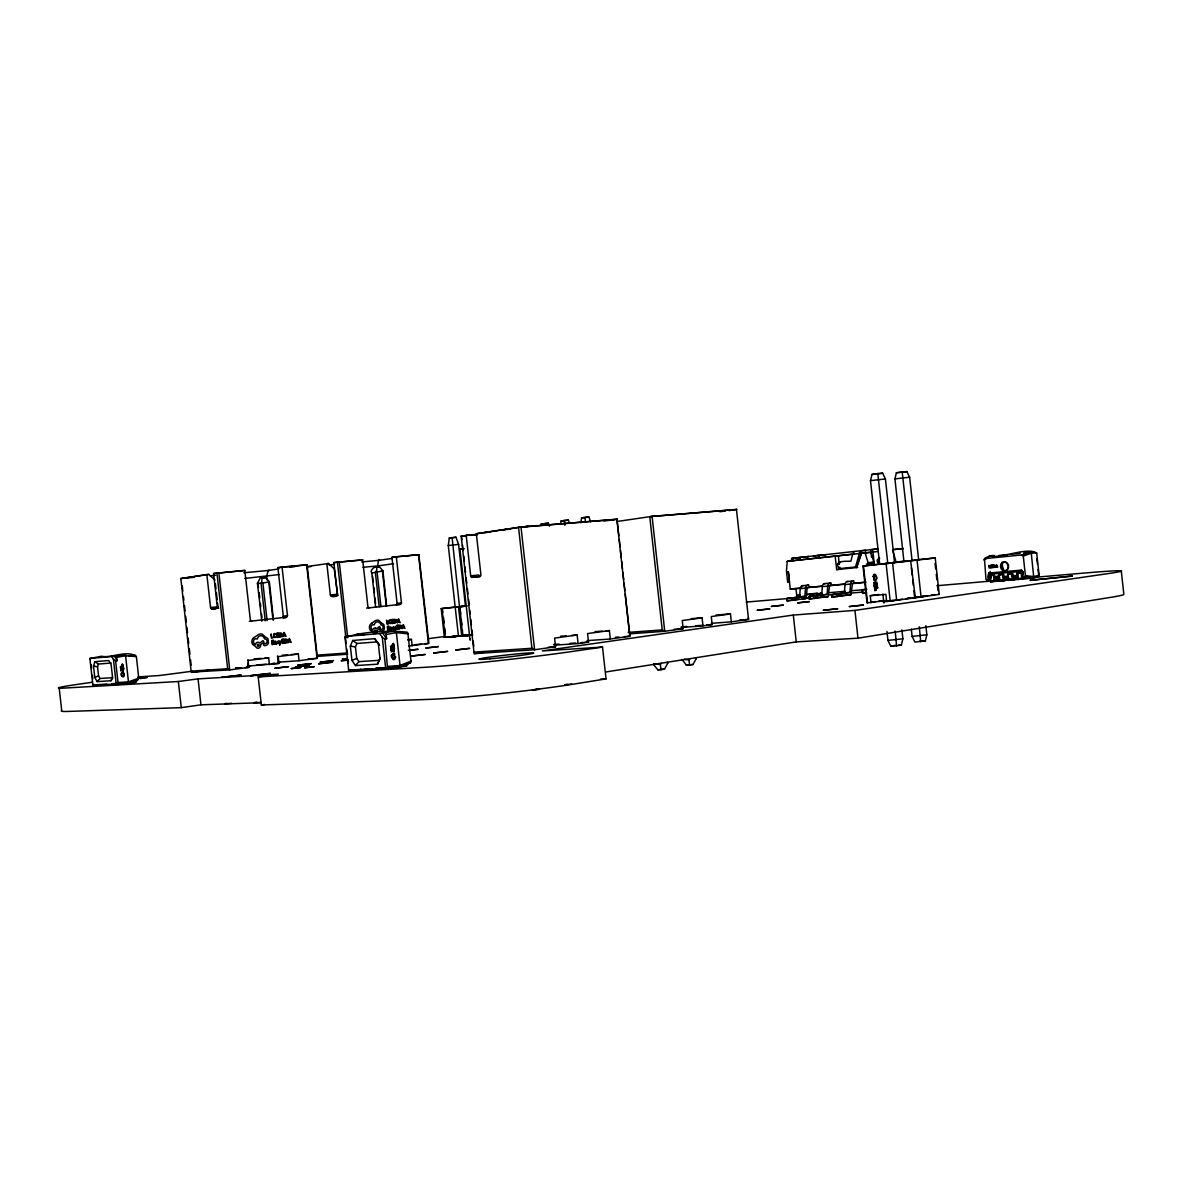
<?xml version="1.0" encoding="UTF-8"?>
<svg xmlns="http://www.w3.org/2000/svg" width="1183" height="1183" viewBox="0 0 1183 1183"><rect width="100%" height="100%" fill="white"/><g stroke="black" fill="none" stroke-linecap="round" stroke-linejoin="round"><path stroke-width="1.5" d="M875.243 583.219L873.986 582.539L874.37 585.408L874.888 583.589M995.495 577.334L996.633 581.045C992.463 581.903 994.947 574.036 999.014 577.023M990.57 581.045L985.986 579.448L984.448 558.642L1022.349 554.916L1023.28 556.084L1025.41 575.677L1024.744 576.993L1022.644 577.215L1021.373 570.117L989.121 573.016L990.437 574.125L1022.63 571.256M283.299 616.136C280.741 618.99 287.425 618.28 287.484 615.692L282.057 567.056L307.284 564.794L277.887 567.677L283.299 616.136L287.484 615.692M273.48 619.892L269.354 581.74L265.672 577.541L262.138 577.866L260.112 578.162L257.45 583.396L261.842 621.179M376.194 567.086L374.065 567.382C365.089 575.115 380.127 574.213 376.194 567.086L379.388 566.79L382.908 570.783L386.619 605.992M864.669 582.361L852.485 583.648L850.843 594.783L831.871 597.09L831.605 594.65L844.44 592.934L844.987 584.565A3.638 2.41 84.7 0 1 847.013 581.578L848.107 581.444M831.605 594.65L849.971 592.446L850.518 584.062A3.653 2.41 84.7 0 1 852.544 581.075L853.638 580.927L853.904 583.337M844.913 584.165L829.653 585.718L828.011 596.72L809.187 598.997L808.921 596.602L821.741 594.886L822.303 586.635A3.593 2.41 84.7 0 1 824.329 583.677L825.423 583.544M808.921 596.602L827.139 594.413L827.701 586.132A3.593 2.41 84.7 0 1 829.727 583.189L830.821 583.042L831.072 585.422M804.898 596.336L805.46 588.158A3.549 2.41 84.7 0 1 807.486 585.245L808.58 585.097L808.847 587.463L807.176 588.099L806.096 598.465L787.079 600.875L786.813 598.494L804.898 596.336L786.813 598.494M799.634 596.794L800.211 588.646A3.549 2.41 84.7 0 1 802.237 585.733L803.331 585.585M257.672 583.811L261.591 582.82L262.138 577.866M866.296 564.084L874.133 563.182L870.954 552.284L865.616 552.727L865.365 550.302L861.076 550.775L861.328 553.2L857.069 566.805L839.457 568.609C832.477 560.269 845.963 561.393 850.888 561.186L852.662 554.265L854.377 553.955L791.353 560.86A2.455 1.819 83.6 0 1 792.891 558.228L793.083 560.668L787.198 561.348L786.458 571.049L787.686 582.347L789.401 582.184L788.366 571.981L786.577 572.173M874.607 588.306L874.444 586.768L875.627 586.664L875.76 588.676L874.607 588.306L875.79 588.217M876.011 583.811C878.658 581.785 875.671 588.498 877.653 587.818L876.529 588.513L877.653 587.818L876.278 586.221L875.864 582.376L877.047 582.258M470.272 640.018L470.109 639.19M390.937 649.925L391.972 649.792C392.224 653.46 388.896 647.012 391.898 647.086L390.538 646.687L391.75 645.741L390.538 646.687L391.898 647.086L392.253 650.162L392.238 651.552L391.129 651.892M407.603 664.373L406.568 665.985L394.959 667.611L410.427 662.864A1.774 1.006 82.3 0 0 411.019 661.548L407.884 633.363A1.774 1.006 82.9 0 0 407.011 632.166C387.58 630.066 361.318 631.899 344.978 637.548M1000.966 580.676L990.348 581.785L989.461 575.884L994.371 575.175L995.317 579.685L999.029 579.256M990.733 579.537L990.807 575.396M1010.016 579.907L999.354 581.016L998.467 575.086L1003.421 574.361L1004.382 578.901L1008.079 578.472M1007.103 580.158L1019.155 579.123L1008.463 580.247L1008.005 573.918L1012.559 573.548L1013.52 578.117L1017.217 577.688M1022.644 577.215L1028.87 578.236L1017.646 579.448L1016.936 573.208L1022.112 573.267L1017.188 573.104M1018.031 577.171L1018.119 572.971M382.908 570.783L377.111 572.084L376.061 571.448M122.352 665.837L123.106 665.822L122.307 667.582C124.141 667.863 122.973 662.953 122.056 665.245L123.106 665.822L122.056 665.245L122.84 664.831M120.74 669.519L121.657 669.401C120.444 672.506 121.272 665.718 120.429 666.946L121.479 666.192L120.429 666.946C122.233 666.694 122.426 671.027 120.888 671.072M134.966 679.56L134.374 680.358M136.725 680.772C136.917 684.454 122.648 682.857 126.655 683.183M465.451 635.508L458.472 636.277L448.283 545.54L449.289 537.984L455.958 537.23L458.605 544.372L465.437 605.992L459.492 606.687L452.098 537.555M560.668 524.246L561.097 520.978L564.395 520.476L568.358 520.165L569.511 523.256M580.883 522.856L581.563 517.873L584.949 517.355L588.927 517.03L590.672 521.747M260.541 646.169L260.6 644.691L264.046 642.073L263.055 640.595L259.772 643.079L258.796 642.428A2.972 2.632 86 0 0 255.41 644.572A3.017 2.677 85.6 0 1 255.883 638.657L257.317 638.997A4.2 3.712 85.5 0 1 260.526 635.744A4.17 3.682 85.5 0 1 261.901 635.892A4.2 3.712 85.5 0 1 264.031 637.607M269.354 581.74L262.922 583.145L261.798 582.465M363.018 567.308L377.628 565.932L378.56 560.372L392.475 558.391M996.19 566.598L995.746 567.367L996.559 564.705L997.668 567.189L996.426 565.208L996.19 566.598L997.062 566.524M874.725 589.43L875.982 589.903L874.858 590.583L875.982 589.903L874.725 589.43L875.982 589.903M393.185 646.702L393.111 647.84L394.634 648.447M845.993 594.265L845.313 595.256L831.871 597.09M100.496 657.186L100.91 656.447C110.699 658.354 128.267 649.526 136.37 656.595L138.795 678.214C128.311 688.447 106.263 682 92.925 685.534L93.191 684.336M870.496 480.638L871.975 474.413L877.771 473.54L882.636 473.2L885.416 478.952L894.555 562.635L887.797 563.463L879.634 564.276L870.496 480.638L885.416 478.952M907.213 560.949L903.916 561.348L894.925 478.893L896.374 472.756L906.888 471.573L909.638 477.222L918.644 559.736L893.254 562.59M886.984 631.5L887.96 640.402L890.74 646.14L896.596 645.829L901.402 645.016L902.88 638.805L901.904 629.903M122.736 666.946L123.978 668.336M911.324 629.105L912.123 636.395L914.858 642.058L925.372 640.935L926.836 634.827L925.845 625.703M278.848 568.905L268.157 570.487L266.633 576.372L267.033 579.951M214.981 580.025L208.726 574.361L180.836 578.502L191.232 672.077L229.739 669.903L248.829 667.375L247.868 659.73M861.076 550.775L859.79 552.091L855.486 566.997L857.069 566.805M93.516 666.088L94.891 661.667L108.732 660.528L111.143 664.713L112.444 676.292L111.01 680.757L97.139 681.615L94.788 677.475L93.516 666.088L97.538 666.798L98.559 675.907L100.023 678.495L112.903 677.652L111.01 680.757M97.538 666.798L98.396 664.047L111.261 663.027M1017.971 579.552C1023.532 577.186 1036.412 580.424 1039.103 575.263L1036.692 552.993C1026.474 546.709 1002.06 558.76 989.55 555.995L988.692 556.705M856.285 567.648L861.505 553.333L878.244 551.455M392.534 645.829L393.821 645.844L392.534 645.829L393.821 645.844L392.697 647.5M476.616 534.405L461.178 536.047L474.117 653.622L534.598 649.748L555.566 646.776L554.605 638.11L577.141 635.005L578.088 643.582L588.513 642.103L587.581 633.57L609.393 630.569L610.324 639.012L629.785 636.247L629.962 634.798M380.379 657.955L377.51 664.195L355.492 665.571L351.942 660.38L350.345 646.081L352.697 640.476L374.671 638.672L378.826 644.025M379.359 660.306L358.922 661.637L356.719 658.413L355.432 646.968L356.896 643.478L377.318 641.866M377.51 664.195L379.965 658.517L378.338 643.892L374.671 638.672M877.239 583.914L876.115 584.698L877.298 584.579M390.937 629.607C391.159 626.857 389.828 631.101 391.248 628.986M994.119 556.483C996.219 553.762 985.602 557.016 984.714 558.568M988.811 573.4L989.151 579.448L990.851 577.969C991.029 570.783 985.661 575.337 988.84 580.143L987.08 580.291M275.713 643.833C275.979 640.92 274.471 645.43 276.053 643.182M653.371 664.417L657.807 669.785L661.046 669.637L664.506 669.075L667.73 663.279L667.212 662.332M682.014 660.277L682.103 659.523L686.362 665.186L692.972 664.476L696.166 658.768L695.619 657.837M875.701 579.433C874.385 580.587 872.255 578.99 875.361 581.06A1.567 1.213 82.3 0 0 875.997 580.01L876.795 578.886A2.218 1.715 82.4 0 0 876.588 576.846L875.878 575.411A1.774 1.375 82.5 0 0 873.438 574.982C874.311 586.324 873.586 570.428 875.583 576.594A1.538 1.183 82.4 0 1 876.337 577.659L876.381 578.191A1.538 1.183 82.4 0 1 875.701 579.419M393.155 651.626L394.013 648.92L394.279 651.286L393.081 650.857M661.046 669.637L660.306 664.447L661.341 663.382M689.6 665.023L688.95 659.907L689.955 658.842M874.414 584.21L875.169 585.659L873.971 585.851M403.299 665.364L402.338 666.236L406.568 665.985M823.191 596.676L809.187 598.997M122.677 670.85C122.781 668.351 124.747 669.208 122.677 670.85L122.618 670.243M991.694 565.578C989.727 563.877 989.905 569.274 991.872 567.308M372.142 668.957L348.704 670.569L344.904 636.513L379.61 633.541L382.834 637.948L384.948 638.879L387.433 667.123L385.673 668.41L348.334 670.022M393.259 644.025L392.372 644.558L393.569 645.282L392.372 644.558L393.259 644.025L393.569 645.282L392.726 645.297M457.762 635.907L458.812 635.892M113.479 659.567L115.579 660.809L118.034 682.576L116.215 684.173L113.479 659.567L111.749 656.55L89.878 658.428L90.396 659.449M991.428 565.178L990.289 565.858L991.147 567.81M355.492 665.571L358.922 661.637M394.501 654.998L394.664 653.755A1.494 1.301 87.2 0 0 394.013 652.972L391.366 655.19A2.159 1.863 87.3 0 0 391.425 656.861L392.786 659.256A1.73 1.494 87.4 0 0 394.959 658.827L395.684 657.038L393.717 654.731L394.072 656.447C394.738 658.177 393.525 660.277 392.638 657.364L391.839 656.358A1.508 1.301 87.3 0 1 392.549 654.583C392.993 651.7 395.24 656.062 394.19 654.155M97.139 681.615L100.023 678.495M123.831 673.511L123.002 671.811L121.065 673.674A1.701 1.641 -87.3 0 0 121.095 675.02C125.59 681.497 123.786 669.12 123.52 675.877C120.518 678.273 121.893 670.051 123.564 672.846M393.643 650.827L393.244 647.234M123.106 670.214L123.298 668.011L122.307 667.582M839.93 562.457L838.777 562.443M988.618 573.223L989.52 572.956M989.254 573.03L988.219 574.376M983.827 559.929L987.036 558.213M873.986 582.539L875.169 582.435M874.444 586.768L875.627 586.664M106.795 684.351L92.925 685.534L89.878 658.428L100.91 656.447L106.248 656.742M365.37 669.031L368.46 668.898M122.795 683.582L133.635 682M999.827 574.598L998.437 575.411M1008.936 573.785L1007.532 574.613M94.788 677.475L98.559 675.907M351.942 660.38L356.719 658.413M410.176 662.938L399.203 667.375L385.673 668.41L382.272 637.312M410.989 661.09L400.031 665.482L388.024 666.399M180.748 578.531L194.293 577.304M1022.068 554.901L1030.053 551.973L1031.28 553.171L1033.72 577.23L1024.463 577.053M1023.28 556.084L1031.28 553.171L1036.692 552.993M138.795 678.214L128.592 681.792L118.034 682.576M854.037 551.544L852.662 554.265M129.021 682.428L138.322 679.663M400.534 604.336L401.451 602.931L396.305 556.705L419.063 554.65L391.957 557.326L397.089 603.404L396.157 604.809L400.534 604.336L366.553 608.136M459.876 606.761L462.612 635.951L462.494 630.362M371.817 623.204L374.863 621.016A5.723 4.806 85 0 1 378.752 620.35L381.872 623.352A4.052 3.401 85.1 0 1 384.002 625.038L384.386 628.691A4.022 3.372 85.1 0 1 383.115 630.524A3.919 3.283 85.1 0 1 381.991 631.057C379.566 632.447 379.107 628.602 381.665 629.356A2.203 1.848 85.1 0 0 383.115 626.872A2.203 1.848 85.1 0 0 381.059 624.979L380.364 623.648A4.037 3.401 85 0 0 378.427 621.977A3.993 3.357 85 0 0 377.185 621.844A4.052 3.401 85 0 0 376.15 622.169A3.993 3.357 85 0 0 374.301 624.905L373 624.624A2.869 2.41 85 0 0 372.615 630.155A2.824 2.381 85.3 0 1 375.632 628.217M442.96 612.084L442.028 608.58L445.222 637.326L444.394 637.297L441.215 608.639L455.366 606.983M1039.103 575.263L1033.824 576.579L1025.41 575.677M226.175 703.353L224.785 703.737L231.72 703.353M994.208 579.566L997.299 578.901M994.045 581.045L997.52 580.276M469.991 639.811L459.95 549.237L463.84 548.675M907.79 598.036L910.126 598.08M1022.556 571.285L1022.881 575.263M469.163 634.665L462.597 635.522M379.61 633.541L395.137 630.879A1.819 1.109 87.1 0 1 396.364 632.609L400.031 665.482A1.819 1.109 78.1 0 1 399.203 667.375L374.952 668.794M384.933 632.772A1.834 1.035 83 0 1 386.161 634.517L396.379 632.609L407.958 633.837M859.627 553.526L865.616 552.727M279.129 662.539L280.105 662.317L279.07 662.347M256.593 702.111L253.694 702.791L260.94 702.391M235.624 667.892L236.408 667.744M111.749 656.55L125.531 655.027L128.548 682.828L111.971 684.218L120.518 683.094M115.579 660.809L117.058 660.706L116.688 657.334L125.664 655.752L136.37 656.595M393.333 649.363L394.176 649.378M458.664 636.084L449.436 636.942L455.573 636.321M890.74 646.14L895.546 645.327M461.178 536.047L466.797 535.633M902.88 638.805L887.96 640.402M926.836 634.827L912.123 636.395M122.855 669.06L123.594 669.06M567.278 684.38L564.735 684.794L571.729 684.055M657.807 669.785L664.506 669.075M686.362 665.186L692.972 664.476M1032.434 577.511L1085.61 572.942A78.655 2.115 -5.9 0 1 1108.737 573.504L854.939 610.384L793.305 615.071L542.406 650.916L602.517 647.071L606.036 678.894L577.008 683.582A102.773 5.767 -6.5 0 1 427.788 699.434L261.339 704.979L258.19 676.913L278.375 674.147L198.049 678.879L178.337 681.512L65.449 688.018A78.389 2.07 -6.7 0 1 92.304 682.28M605.681 671.988L796.248 641.881L857.971 638.184L1111.31 597.252A78.64 3.105 -5.7 0 0 1123.85 594.413L1121.321 571.123M603.981 521.067L617.437 519.174L520.165 527.115L476.35 533.74L480.875 574.568A1.715 1.035 84 0 1 480.047 576.387L471.884 577.378A1.701 1.02 84 0 1 470.686 575.81L466.191 535.278M391.928 648.683L390.996 649.423L391.987 649.29L390.701 648.121L391.957 648.195L391.248 647.249M206.862 574.539L210.544 607.544C210.796 610.443 217.687 609.585 217.273 606.716L213.561 573.518L244.792 570.428L250.323 619.848L251.683 621.075M182.995 578.28L208.726 574.361M469.607 534.893L466.723 535.322L473.496 534.568M521.836 526.953L528.89 526.154L525.77 526.627M453.148 537.659L455.958 537.23M506.886 529.496L509.932 529.038L506.013 529.348M548.365 523.197L541.208 524.01L548.365 523.197L549.489 526.258M568.358 520.165L561.097 520.978M585.541 517.548L588.927 517.03M878.289 473.865L882.636 473.2M244.792 570.428L213.561 573.518M729.157 510.524L736.905 509.4L649.748 516.587L662.229 629.903L664.742 631.293L683.153 628.676L682.266 620.557L702.081 617.822L702.968 625.866L712.151 624.565L711.264 616.565L730.488 613.918L731.36 621.844L748.543 619.404L748.336 617.763M121.612 668.528C118.995 669.223 123.535 669.001 120.548 668.084L121.627 668.144L121.036 667.389M906.888 471.573L896.374 472.756M277.887 567.677L282.057 567.056M454.775 636.528L456.815 636.217M261.339 704.979L264.696 704.491M289.539 567.322L294.804 566.642M894.925 478.893L909.638 477.222M140.038 678.658L147.15 677.43L137.982 678.007M456.283 636.306L452.838 636.543M448.283 545.54L458.605 544.372M306.752 566.568L328.519 563.478L334.212 568.875L337.702 595.463M328.519 563.478L326.848 563.626L330.338 594.975C330.737 597.814 337.658 596.971 337.406 594.117L333.887 562.59L362.663 559.751L367.898 606.687L369.14 607.87M617.201 521.452L651.005 516.513L734.229 509.71L728.832 510.479M359.795 560.165L362.663 559.751M391.957 557.326L396.305 556.705M59.15 687.663L61.738 710.613A78.374 3.031 -6.9 0 0 68.082 711.427L181.265 707.656L200.962 704.817L261.354 702.687M602.517 647.071L573.444 651.301A102.788 3.948 -6.4 0 1 424.209 667.345L258.19 676.913M279.395 574.539L244.807 578.428M719.856 511.751L725.238 510.982M263.646 577.822L265.672 577.541M809.468 597.415L808.226 597.607L809.837 597.548M880.034 564.025L862.999 566.066L867.021 602.857L886.747 600.476M871.013 602.724L870.244 595.685L885.89 594.384L886.659 601.482L893.653 600.476M897.143 599.973L902.392 599.234M905.882 598.731L911.132 597.977M912.951 597.726L918.437 596.942M922.104 596.409L927.59 595.626M931.243 595.108L934.91 594.591M886.659 601.482L915.376 597.814L910.644 560.846L935.235 557.947L939.213 594.413L915.376 597.814M1028.145 576.653L1022.496 576.786M377.688 668.632L384.283 667.7M382.109 668.365L385.421 667.907M1008.788 580.335L1014.733 579.493M392.874 667.197L396.187 666.739M394.057 667.404L399.026 666.694M870.422 602.369L875.509 601.644M878.91 601.171L884.012 600.446M377.628 565.932L393.495 563.729M816.595 593.245L809.512 594.014M474.575 653.681L483.196 652.469M990.674 581.888L996.633 581.045M375.795 668.203L379.092 667.744M375.233 668.646L381.828 667.715M999.679 581.119L1005.639 580.276L993.75 581.297M269.532 570.383L267.728 570.576M379.388 566.79L374.065 567.382M246.656 666.842L250.5 666.221L248.341 666.325M1016.729 573.799L1017.646 573.666M870.244 595.685L878.984 594.472M452.66 636.572L449.88 636.883L450.767 636.824M989.875 575.529L994.09 575.101M862.599 593.348L866.267 593.038L865.867 589.4L862.2 589.726L862.599 593.348L866.592 592.801M998.896 574.731L1003.14 574.302M989.417 576.21L990.348 576.091M993.158 575.234L994.696 575.707M1008.005 573.918L1012.278 573.489M1002.208 574.435L1003.746 574.894M1020.574 572.794L1021.506 572.676M1011.347 573.622L1012.885 574.095M379.773 560.284L378.042 560.476M810.37 597.592L802.961 598.421L810.37 597.592L809.985 594.103L805.993 594.62M787.079 600.875L798.836 599.293M119.971 683.744L125.132 683.079M247.454 666.133L278.996 663.397L278.242 656.609L298.323 654.007L299.077 660.735L317.443 658.206L307.092 564.823M408.608 646.066L428.897 643.197L418.856 554.694M799.56 588.202L795.952 588.528L796.721 595.507L800.373 595.034M447.573 637.105L450.383 636.735M192.119 671.249L159.276 675.537L137.864 676.913M465.008 635.715L467.891 635.493M470.183 635.197L467.359 635.508L469.74 635.286M191.957 672.358L200.489 671.249M205.605 670.569L209.021 670.125M321.732 655.352L326.819 654.687M111.764 683.863L116.866 683.197M114.559 684.07L121.405 683.168M117.354 683.907L122.5 683.227M994.578 578.694L999.916 578.191M248.06 660.498L268.674 657.837L269.428 664.654M407.81 639.87L411.433 639.411L412.142 645.8M428.512 638.613L444.882 636.498M444.394 637.297L446.73 636.986M408.298 650.251L418.146 649.275L409.185 650.473M346.723 658.502L342.183 659.227L347.299 658.813M788.366 571.981L790.259 589.149L795.73 588.454M816.24 596.883L817.29 596.75M876.337 585.496L877.387 585.378M892.914 562.472L905.675 560.934M864.684 552.964L835.183 556.158L836.662 569.615L839.841 569.23M862.999 566.066L911.339 560.831M874.666 587.581L875.716 587.448M347.551 659.818L341.177 660.765L348.172 660.158M865.069 552.934L868.13 562.709L874 562.014M838.407 567.5L840.004 567.308M272.667 663.382L274.619 663.16M455.248 607.263L467.389 605.859M837.993 563.729L839.59 563.552M456.963 636.262L455.263 636.35M391.351 629.962L390.996 627.153A1.789 1.494 85.2 0 0 389.828 627.478C392.312 626.783 388.261 631.323 391.307 629.519M276.171 644.203L275.787 641.245A1.893 1.656 85.8 0 0 274.5 641.6C277.266 640.831 272.726 645.652 276.112 643.744M249.391 621.312L286.463 617.171M892.869 549.711L903.324 548.528M462.819 635.212L468.098 634.679M468.645 635.315L470.346 635.153M792.152 560.683L791.9 558.346L808.58 556.483A2.425 1.819 83.6 0 0 807.161 557.858M813.549 555.936L824.728 554.812A2.44 1.641 83.9 0 1 825.497 555.374M791.9 558.346L878.289 548.838M871.472 557.03L870.762 549.711L877.727 548.927M462.021 606.228L465.215 605.873M884.899 563.463L887.457 563.123M858.784 553.363L864.196 552.772M893.091 549.622L903.354 548.513M397.089 603.404L401.451 602.931M787.198 561.348L835.183 556.158M210.544 607.544L217.983 606.761L218.278 607.707M330.338 594.975L337.037 594.28M211.373 608.831L218.796 608.047M331.181 596.202L337.88 595.493M471.884 577.378L480.002 576.535A1.701 1.02 84 0 1 478.804 574.982L470.686 575.81M914.4 597.193L916.544 596.971M914.045 597.726L923.479 596.469L921.927 596.513M892.544 600.402L882.888 601.689L899.464 599.899L897.941 599.929M915.376 559.899L935.235 557.947M462.523 606.288L465.437 605.992M441.215 608.639L466.161 606.154M836.662 569.615L857.69 567.441M998.836 555.478L1007.709 554.605M1011.273 554.25L1020.145 553.378M1023.694 553.023L1034.356 551.958M992.463 566.228L993.217 566.154M990.437 574.125L990.156 578.25M239.04 667.73L236.289 667.966M210.175 575.796L215.617 575.293M243.861 572.764L268.157 570.487M306.944 566.938L310.789 566.642M328.978 564.912L334.493 564.409M361.687 561.969L378.56 560.372M802.237 585.733L808.58 585.097M824.329 583.677L830.821 583.042M847.013 581.578L853.638 580.927M806.747 587.537L821.12 586.236M828.307 585.57L844.485 584.091M851.671 583.441L866.045 582.125M463.943 548.897L459.95 549.237M333.887 562.59L358.36 560.372M406.39 556.394L407.958 556.261M790.259 589.149L801.926 588.084M808.847 587.463L822.318 586.221M800.211 588.646L805.46 588.158M822.303 586.635L827.701 586.132M844.987 584.565L850.518 584.062M1004.278 576.565L1007.798 576.254M1011.317 575.944L1016.581 575.485M994.371 577.659L999.65 577.2M1003.154 576.89L1008.434 576.432M1011.953 576.121L1017.232 575.663M796.721 595.507L800.314 595.197M805.712 594.724L821.889 593.319M829.091 592.698L845.268 591.278M850.666 590.805L866.843 589.4M1003.435 577.881L1008.715 577.422M1012.219 577.127L1017.498 576.668M996.5 579.389L999.354 579.138M1005.461 578.62L1008.374 578.354M1014.556 577.822L1017.498 577.57M821.741 594.886L827.139 594.413M844.44 592.934L849.971 592.446M1031.62 577.112L1038.822 576.491L1038.053 569.437M989.934 580.942L994.282 580.572L995.007 581.518M998.955 580.173L1003.332 579.788L1004.071 580.735M1008.049 579.389L1012.471 579.005L1013.21 579.951M1017.247 578.605L1021.713 578.221L1022.437 579.167M746.369 602.073L790.377 598.302M794.044 597.977L799.545 597.519M828.884 594.99L843.553 593.733M850.888 593.097L863.723 592.003M937.084 585.703L990.26 581.134M993.927 580.823L1001.262 580.188M1006.763 579.714L1014.097 579.093M1023.265 578.295L1028.766 577.822M128.74 655.811L135.572 655.234M802.266 598.909L805.771 598.613M822.629 597.178L828.011 596.72M845.313 595.256L850.843 594.783M484.616 532.601L488.505 532.276M476.35 533.74L520.062 527.234L614.598 519.5M470.316 535.352L477.355 534.76M449.289 537.984L451.862 537.762M502.982 529.821L505.585 529.6M487.573 532.158L490.176 531.936M581.563 517.873L584.21 517.651M463.233 634.931L466.649 634.65M715.922 615.071L730.488 613.918M407.898 639.692L411.433 639.411M448.431 636.853L460.335 635.907M464.061 635.611L471.056 635.064M445.222 637.326L458.472 636.277M462.612 635.951L470.361 635.301M691.183 618.679L702.081 617.822M876.278 586.221L877.461 586.132M739.419 620.099L748.543 619.404L736.462 509.415M414.242 644.72L421.325 644.188M424.874 643.922L428.423 643.656L418.531 554.694M282.397 655.205L287.706 654.805M291.24 654.539L298.323 654.007M595.064 631.648L602.221 631.116M605.8 630.835L609.393 630.569M711.308 623.337L731.36 621.844M681.231 626.857L686.687 626.443M695.781 625.777L703.057 625.245M706.695 624.979L712.151 624.565M560.624 636.217L566.139 635.818M571.64 635.419L577.141 635.005M681.171 627.478L702.968 625.866M254.02 658.916L261.339 658.369M265.007 658.103L268.674 657.837M628.099 632.387L662.229 629.903M316.571 655.205L347.565 652.957M674.103 629.341L683.153 628.676M630.391 633.763L664.742 631.293L652.07 516.32M317.059 656.402L347.758 654.199M615.411 637.253L619.005 637.001M624.402 636.631L629.785 636.247L616.875 519.204M308.157 658.99L317.074 658.369L306.634 564.823M871.975 474.413L876.84 474.087M587.019 640.624L610.324 639.012M277.828 662.214L299.077 660.735M553.57 644.484L559.086 644.114M570.117 643.36L575.648 642.99M581.164 642.606L588.513 642.103M256.933 664.89L266.131 664.269M271.646 663.9L278.996 663.397M554.221 645.193L578.088 643.582M474.043 652.114L531.936 648.269L534.598 649.748L521.008 527.041M548.261 647.264L555.566 646.776M191.232 671.145L227.654 668.72L229.739 669.903L218.855 572.779M236.127 668.218L241.569 667.863M245.206 667.611L248.829 667.375M384.948 638.879L386.634 638.761L386.161 634.517M133.117 682.221L135.779 682.073M393.673 666.754L396.453 666.576M919.531 641.275L925.372 640.935M898.474 645.179L901.402 645.016M684.144 659.271L688.95 659.907M653.711 663.9L660.306 664.447M818 557.77L819.627 557.696A2.425 1.641 83.9 0 0 817.749 555.463M600.55 679.116L606.036 678.894M393.421 650.399L394.205 650.665M122.174 666.266L123.239 666.828M364.423 634.65L357.207 634.177A1.774 0.872 87.1 0 0 356.615 634.753M394.205 649.881L393.362 649.881M938.444 594.295L939.213 594.413M350.345 646.081L355.432 646.968M115.875 655.944L116.688 657.334M876.396 587.345L877.653 587.818M667.138 662.465L667.73 663.279M695.589 657.955L696.166 658.768M375.662 628.173L376.534 628.794L379.492 626.458L380.394 627.877L377.288 630.332L377.259 631.737A2.824 2.381 85.3 0 1 375.706 633.585M94.891 661.667L98.396 664.047M352.697 640.476L356.896 643.478M879.294 561.422L877.742 561.422L878.688 559.515A1.508 0.976 84.1 0 1 879.413 558.805M378.338 643.892L379.595 645.119M382.553 632.979L386.634 638.761M1002.681 563.315L1002.075 562.295L1002.992 570.753M114.381 656.077L117.058 660.706M264.046 637.637L264.8 639.027A2.322 2.055 85.6 0 1 266.988 640.639A2.322 2.055 85.6 0 1 265.45 643.641C262.626 642.798 263.114 646.953 265.791 645.415A4.126 3.638 85.6 0 0 267.047 644.853A4.229 3.741 85.6 0 0 268.467 642.916L268.068 639.071A4.259 3.756 85.6 0 0 265.702 637.297L262.271 634.162A6.033 5.324 85.5 0 0 257.968 634.901L254.567 637.208A4.895 4.333 85.6 0 0 252.778 638.687M257.45 583.071L258.574 587.345M892.544 549.844L895.708 560.594M1022.082 571.3C1019.406 568.387 1024.167 571.537 1022.689 573.932M902.171 471.884L912.078 560.52M877.771 473.54L887.797 563.463M91.254 664.89L91.638 668.38M92.422 675.345L92.821 678.835M518.538 527.322L531.936 648.269M461.533 536.076L461.932 539.699M462.538 545.126L463.13 550.553M463.736 555.98L464.342 561.407M464.934 566.834L465.54 572.261M466.146 577.688L466.753 583.115M467.344 588.543L467.95 593.97M468.557 599.397L469.163 604.824M469.755 610.265L470.154 613.873M470.76 619.301L471.366 624.728M471.973 630.155L472.564 635.582M473.17 641.009L473.777 646.436M460.083 608.58L460.69 614.021M461.296 619.478L461.902 624.92M458.501 606.894L461.725 635.922M443.551 617.467L444.143 622.85M444.749 628.217L445.34 633.6M393.466 643.36L394.013 648.195M382.449 571.566L386.279 606.036M377.111 572.084L380.956 606.642M375.336 572.291L379.181 606.835M372.556 576.372L373.163 581.814M373.769 587.241L374.375 592.683M374.981 598.11L375.588 603.552M371.787 572.764L375.632 607.204M339.284 561.866L347.743 637.8M337.436 562.073L345.747 636.602M345.51 638.11L346.116 643.522M346.723 648.92L347.122 652.528M347.92 659.73L348.32 663.338M277.502 655.885L278.109 661.356M268.822 582.568L272.992 619.951M262.922 583.145L267.107 620.617M261.059 583.352L265.243 620.809M259.166 592.683L259.757 598.006M260.364 603.345L260.763 606.894M261.547 614.007L261.946 617.556M247.75 663.308L248.149 666.828M216.933 573.001L227.654 668.72M215.38 583.589L215.986 588.942M216.385 592.506L217.184 599.633M217.583 603.197L217.983 606.761M198.049 678.879L200.962 704.817M182.241 585.703L182.847 591.116M183.454 596.543L183.868 600.151M184.474 605.563L185.08 610.975M185.687 616.402L186.293 621.814M186.899 627.227L187.505 632.639M188.112 638.066L188.718 643.478M189.324 648.89L189.931 654.303M190.537 659.73L191.143 665.142M178.337 681.512L181.265 707.656M935.073 563.419L935.664 568.86M936.256 574.317L936.847 579.774M937.454 585.215L938.045 590.672M917.047 560.136L921.069 597.001M919.309 626.753L920.714 641.733M911.413 567.87L912.182 574.879M912.758 580.143L913.32 585.408M913.897 590.672L914.474 595.936M892.603 563.093L896.684 600.491M895.176 630.997L896.596 645.829M886.126 563.803L890.207 601.201M882.902 594.132L883.878 603.034M868.13 562.709L868.263 563.877M863.501 566.08L867.538 602.99M854.939 610.384L857.971 638.184M838.377 555.803L839.294 564.202M837.135 594.177L837.401 596.616M820.618 592.683L821.002 596.158M817.202 592.994L817.571 596.454M814.303 596.143L814.569 598.554M799.974 557.459L800.24 559.796M798.392 557.637L798.643 559.988M797.86 557.681L798.111 560.017M792.078 598.051L792.329 600.432M793.305 615.071L796.248 641.881M617.023 519.263L618.842 535.722M619.241 539.374L620.055 546.694M620.454 550.346L621.267 557.666M621.666 561.319L622.465 568.639M622.879 572.306L623.678 579.611M624.092 583.278L624.89 590.583M625.289 594.25L629.533 632.654M1036.899 558.849L1037.476 564.143M1022.777 574.775L1022.393 571.3L1022.511 575.189M1021.18 573.4L1021.713 578.221M1011.953 574.213L1012.471 579.005M1003.214 568.195L1003.568 571.448M1002.814 575.027L1003.332 579.788M993.764 575.825L994.282 580.572M990.171 571.448L990.748 576.727M874.133 563.182L873.01 552.047A2.558 1.982 83.6 0 0 870.762 549.711M584.949 517.355L585.393 522.176M564.395 520.476L564.823 525.237M879.531 562.014L879.102 563.226L877.756 562.339A1.73 1.124 84.1 0 1 877.845 559.278L878.718 558.48A2.174 1.405 84.1 0 1 879.679 558.199M260.511 646.169A2.972 2.632 86 0 1 255.602 646.539L252.644 644.439A4.836 4.288 85.6 0 1 252.778 638.687M374.153 633.541A2.824 2.381 85.3 0 1 372.778 632.062L370.102 630.051A4.584 3.86 85.1 0 1 371.787 623.204M122.307 668.395A4.762 2.129 83.1 0 1 122.337 663.796M393.17 643.685A6.299 3.534 82.7 0 1 394.057 648.417M392.031 645.46A5.989 3.357 82.7 0 1 392.372 648.55M361.155 669.593A1.774 0.872 78.5 0 1 360.445 669.12M1008.611 567.115A4.318 3.579 81.8 0 1 1003.953 570.354A4.318 3.579 81.8 0 1 1001.853 564.143A4.318 3.579 81.8 0 1 1007.236 563.064M1007.901 563.892A4.318 3.579 81.8 0 1 1008.611 565.992M389.177 621.252C392.786 624.624 388.364 624.594 389.044 620.424A1.893 1.582 84.8 0 1 389.843 619.788L391.041 620.321L389.177 621.252M273.805 635.049C277.798 638.569 272.903 638.628 273.657 634.177A1.996 1.745 85.2 0 1 274.545 633.496L275.876 634.044L273.805 635.049M995.45 566.066L993.883 567.544L993.616 564.971L995.45 566.066M375.869 630.82C374.257 634.665 373.488 627.419 375.869 630.82M994.918 567.012C992.581 567.234 995.761 562.96 994.918 567.012M259.018 645.208C257.214 649.29 256.386 641.63 259.018 645.208M393.835 628.898C391.869 631.885 392.431 623.559 393.835 628.898M278.907 643.064C276.718 646.229 277.399 637.445 278.907 643.064M873.246 576.417L873.734 577.023L873.246 576.417M401.643 627.182L399.189 629.06L398.775 625.127L400.993 625.408A1.701 1.42 85.1 0 1 401.555 626.325L401.643 627.182M396.896 621.415L394.427 623.293L394.013 619.345L396.246 619.626A1.701 1.42 84.8 0 1 396.808 620.557L396.896 621.415M287.573 641.201L286.907 642.635L284.837 643.197L284.408 639.071L286.863 639.338A1.789 1.567 85.7 0 1 287.469 640.314L287.573 641.201M282.353 635.167L281.687 636.587L279.602 637.164L279.173 633.023L281.643 633.304A1.789 1.567 85.1 0 1 282.264 634.265L282.353 635.167M879.206 562.176L879.206 562.176M397.946 621.8L397.281 622.968L398.567 618.857L400.224 622.642L397.946 621.8M402.693 627.567L402.028 628.735L403.299 624.624L404.956 628.395L402.693 627.567M398.36 619.655L398.05 621.341L399.144 621.223L398.36 619.655M403.107 625.423L402.782 627.108L403.876 626.99L403.107 625.423M401.214 627.153C398.893 631.737 399.366 621.814 401.214 627.153M283.506 635.567L282.767 636.794L284.201 632.461L286.02 636.439L283.506 635.567M288.726 641.615L287.972 642.842L289.406 638.495L291.225 642.458L288.726 641.615M396.468 621.386C394.131 625.97 394.619 616.032 396.468 621.386M283.979 633.304L283.609 635.094L284.822 634.96L283.979 633.304M289.184 639.352L288.829 641.127L290.027 640.994L289.184 639.352M281.865 635.138C279.277 640.003 279.839 629.489 281.865 635.138M287.085 641.186C284.512 646.036 285.059 635.552 287.085 641.186M396.068 626.576L394.471 630.938L395.048 629.533L393.821 626.827L395.122 628.824L396.068 626.576M281.406 640.609L279.602 645.208L280.253 643.729L278.922 640.89L280.341 642.975L281.406 640.609M469.547 648.388L455.899 649.97L469.547 648.388M875.124 585.171L875.243 586.295L874.237 586.088L875.124 585.171M447.544 651.389L433.732 653.001L447.544 651.389M438.361 646.569L425.954 648.003L438.361 646.569M425.096 654.465L411.093 656.107L425.096 654.465M863.413 605.045L849.364 606.568L863.413 605.045M837.623 608.742L823.383 610.28L837.623 608.742M993.143 565.016L992.596 567.382L993.439 567.308L992.33 567.692L992.064 565.119L993.143 565.016M332.142 662.229L318.611 663.796L332.142 662.229M333.384 660.632L320.223 662.169L333.384 660.632M809.394 601.585L797.712 602.857L809.394 601.585M314.234 666.65L304.637 667.774L314.234 666.65M309.281 665.304L295.573 666.901L309.281 665.304M311.159 663.619L297.82 665.157L311.159 663.619M300.793 667.508L291.284 668.617L300.793 667.508M783.25 605.149L771.405 606.435L783.25 605.149M769.704 608.905L757.327 610.236L769.704 608.905M288.475 666.65L274.988 668.218L288.475 666.65M270.256 673.378L250.663 675.67L270.256 673.378M990.141 567.603L989.092 567.988L988.811 565.43L990.141 567.603M240.977 675.079L221.827 677.312L240.977 675.079M1072.316 576.062L1030.289 580.321L1072.316 576.062M536.328 689.378L532.394 690.014L539.492 689.26L536.328 689.378M389.488 630.169L387.713 630.376L387.299 626.428L388.985 626.236L387.773 626.842L387.906 628.099L389.074 627.966L388.083 629.874L389.488 630.169M398.567 629.134L396.808 629.326L396.394 625.393L398.079 625.216L396.867 625.807L397 627.064L398.168 626.931L397.192 628.838L398.567 629.134M274.042 643.966L272.548 644.144L272.401 642.739L273.657 642.118L272.356 642.265L272.208 640.935L273.569 640.299L271.691 640.521L272.134 644.676L274.042 643.966M284.112 642.813L282.619 642.975L282.486 641.585L283.728 640.964L282.426 641.112L282.293 639.796L283.639 639.16L281.776 639.367L282.205 643.508L284.112 642.813M278.493 634.916L277.192 635.064L277.044 633.733L278.404 633.097L276.526 633.304L276.97 637.46L278.922 637.238L277.384 636.927L277.236 635.537L278.493 634.916M388.749 623.471L387.433 623.618L386.634 620.173L387.048 624.121L388.749 623.471M393.762 622.909L392.431 623.057L393.407 621.149L392.238 621.282L392.105 620.025L393.318 619.434L391.632 619.611L392.046 623.559L393.762 622.909M273.317 637.386L271.853 637.548L270.996 633.925L271.439 638.081L273.317 637.386M1000.774 564.468A4.54 3.771 81.8 0 0 1004.751 570.945A4.54 3.771 81.8 0 0 1007.28 563.877A4.54 3.771 81.8 0 0 1000.774 564.468M489.88 658.827A27.815 1.079 -6.4 0 0 533.696 653.149A27.815 1.079 -6.4 0 0 495.086 656.388A27.815 1.079 -6.4 0 0 489.88 658.827"/></g></svg>
